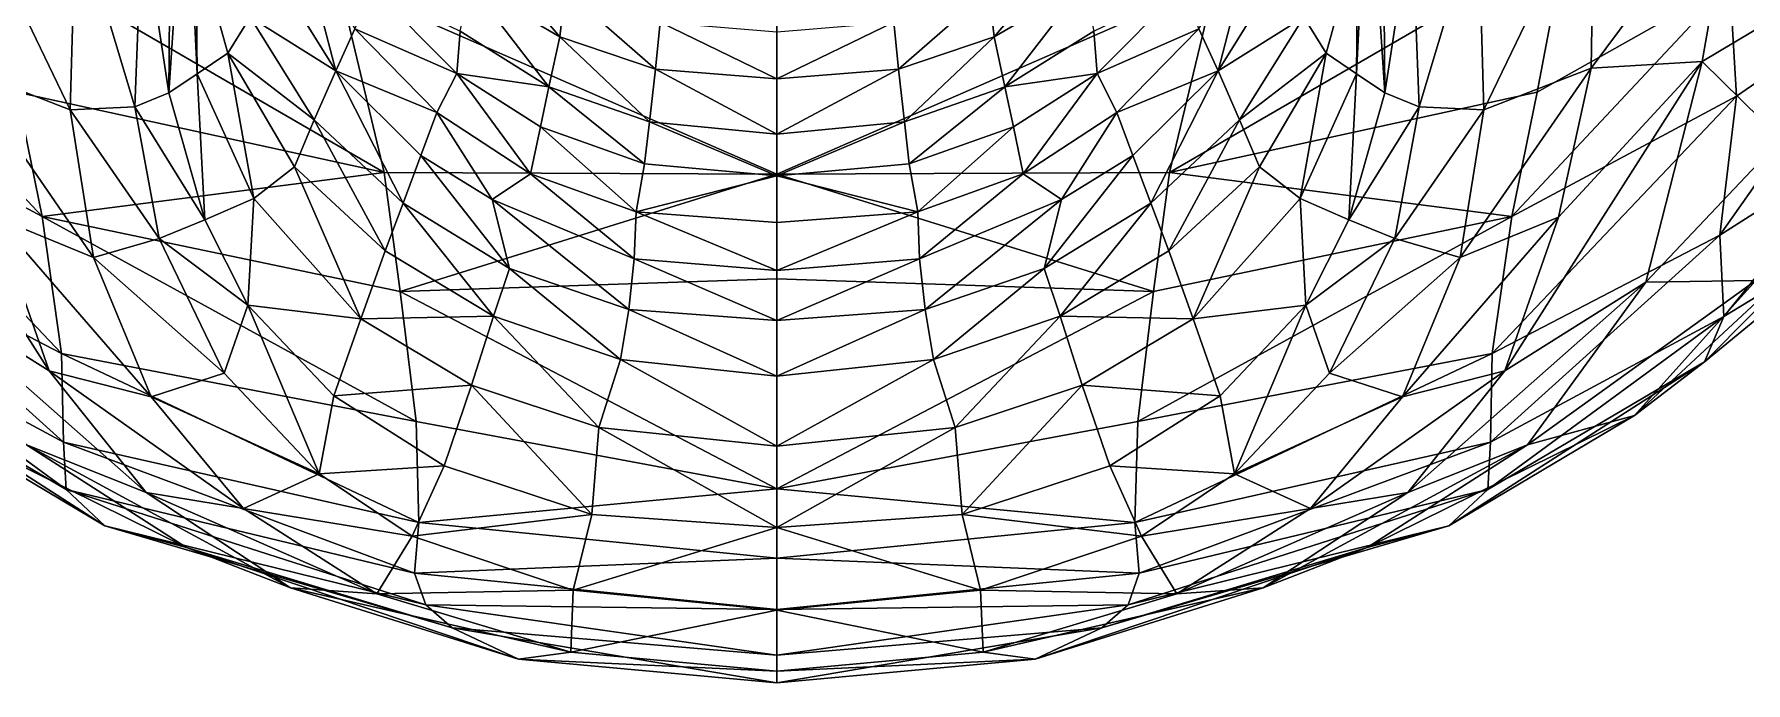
# Model space of a CAD drawing. Extents: x -1.56 to 1.56, y -5.64 to 3.99.
# Drawn here: x -0.321 to 0.419, y -3.572 to -3.292 of the extents above; entities that cross this region are included whole.
import ezdxf

# ---------------------------------------------------------------- set-up
doc = ezdxf.new("R2010")
doc.units = 0
doc.layers.add('MAMMOTH$LWO', color=1, linetype='CONTINUOUS')

msp = doc.modelspace()

# ---------------------------------------------------------------- linework, layer by layer
at = {"layer": 'MAMMOTH$LWO'}
for points in [[(-0.26285, -3.31686, 2.39364), (-0.2556, -3.20651, 2.19972), (-0.25063, -3.30865, 2.19981)], [(-0.26215, -3.22885, 2.39194), (-0.2556, -3.20651, 2.19972), (-0.26285, -3.31686, 2.39364)], [(-0.25063, -3.30865, 2.19981), (-0.2556, -3.20651, 2.19972), (-0.25116, -3.25009, 1.99347)], [(0, -3.21105, 4.62715), (-0.18945, -3.26916, 4.4832), (0, -3.35215, 4.26267)], [(0.18945, -3.26916, 4.4832), (0, -3.21105, 4.62715), (0, -3.35215, 4.26267)], [(0.2556, -3.20651, 2.19972), (0.26285, -3.31686, 2.39364), (0.25063, -3.30865, 2.19981)], [(0.2556, -3.20651, 2.19972), (0.25063, -3.30865, 2.19981), (0.25116, -3.25009, 1.99347)], [(0.2556, -3.20651, 2.19972), (0.26215, -3.22885, 2.39194), (0.26285, -3.31686, 2.39364)], [(-0.30317, -3.23781, 2.7515), (-0.30562, -3.32424, 2.78074), (-0.35327, -3.22525, 2.96774)], [(-0.35327, -3.22525, 2.96774), (-0.30562, -3.32424, 2.78074), (-0.35197, -3.30623, 3.01083)], [(0.30562, -3.32424, 2.78074), (0.30317, -3.23781, 2.7515), (0.35327, -3.22525, 2.96774)], [(0.30562, -3.32424, 2.78074), (0.35327, -3.22525, 2.96774), (0.35197, -3.30623, 3.01083)], [(0.35197, -3.30623, 3.01083), (0.41415, -3.22278, 3.18293), (0.39999, -3.30336, 3.24162)], [(0.35327, -3.22525, 2.96774), (0.41415, -3.22278, 3.18293), (0.35197, -3.30623, 3.01083)], [(0.39999, -3.30336, 3.24162), (0.41415, -3.22278, 3.18293), (0.4503, -3.27325, 3.41261)], [(-0.26215, -3.22885, 2.39194), (-0.26285, -3.31686, 2.39364), (-0.27445, -3.24095, 2.55525)], [(0.26285, -3.31686, 2.39364), (0.26215, -3.22885, 2.39194), (0.27445, -3.24095, 2.55525)], [(-0.30317, -3.23781, 2.7515), (-0.27765, -3.32294, 2.56835), (-0.30562, -3.32424, 2.78074)], [(-0.27445, -3.24095, 2.55525), (-0.27765, -3.32294, 2.56835), (-0.30317, -3.23781, 2.7515)], [(-0.26285, -3.31686, 2.39364), (-0.27765, -3.32294, 2.56835), (-0.27445, -3.24095, 2.55525)], [(0.27765, -3.32294, 2.56835), (0.26285, -3.31686, 2.39364), (0.27445, -3.24095, 2.55525)], [(0.27765, -3.32294, 2.56835), (0.27445, -3.24095, 2.55525), (0.30317, -3.23781, 2.7515)], [(0.27765, -3.32294, 2.56835), (0.30317, -3.23781, 2.7515), (0.30562, -3.32424, 2.78074)], [(-0.16976, -3.35138, 4.28142), (-0.34096, -3.25204, 4.43058), (-0.32866, -3.31658, 4.27854)], [(-0.18945, -3.26916, 4.4832), (-0.34096, -3.25204, 4.43058), (-0.16976, -3.35138, 4.28142)], [(-0.22775, -3.28411, 1.80474), (-0.23743, -3.29979, 1.99104), (-0.25116, -3.25009, 1.99347)], [(-0.23743, -3.29979, 1.99104), (-0.25063, -3.30865, 2.19981), (-0.25116, -3.25009, 1.99347)], [(-0.2165, -3.26588, 1.5882), (-0.20595, -3.24877, 1.385), (-0.19071, -3.30744, 1.58753)], [(-0.19071, -3.30744, 1.58753), (-0.20595, -3.24877, 1.385), (-0.18242, -3.28923, 1.38398)], [(-0.09386, -3.29263, 0.82696), (-0.13267, -3.27006, 0.82753), (-0.12876, -3.25151, 0.69913)], [(-0.09386, -3.29263, 0.82696), (-0.12876, -3.25151, 0.69913), (-0.09162, -3.27247, 0.69791)], [(0.12876, -3.25151, 0.69913), (0.09386, -3.29263, 0.82696), (0.09162, -3.27247, 0.69791)], [(0.13267, -3.27006, 0.82753), (0.09386, -3.29263, 0.82696), (0.12876, -3.25151, 0.69913)], [(0.34096, -3.25204, 4.43058), (0.16976, -3.35138, 4.28142), (0.32866, -3.31658, 4.27854)], [(0.34096, -3.25204, 4.43058), (0.18945, -3.26916, 4.4832), (0.16976, -3.35138, 4.28142)], [(0.20595, -3.24877, 1.385), (0.19071, -3.30744, 1.58753), (0.18242, -3.28923, 1.38398)], [(0.20595, -3.24877, 1.385), (0.2165, -3.26588, 1.5882), (0.19071, -3.30744, 1.58753)], [(0.23743, -3.29979, 1.99104), (0.22775, -3.28411, 1.80474), (0.25116, -3.25009, 1.99347)], [(0.25063, -3.30865, 2.19981), (0.23743, -3.29979, 1.99104), (0.25116, -3.25009, 1.99347)], [(0.34096, -3.25204, 4.43058), (0.32866, -3.31658, 4.27854), (0.41195, -3.26967, 4.28028)], [(-0.41195, -3.26967, 4.28028), (-0.41487, -3.31841, 4.17067), (-0.31773, -3.37045, 4.18434)], [(-0.32866, -3.31658, 4.27854), (-0.41195, -3.26967, 4.28028), (-0.31773, -3.37045, 4.18434)], [(-0.2165, -3.26588, 1.5882), (-0.19071, -3.30744, 1.58753), (-0.22775, -3.28411, 1.80474)], [(-0.16976, -3.35138, 4.28142), (0, -3.35215, 4.26267), (-0.18945, -3.26916, 4.4832)], [(-0.09859, -3.3143, 1.01513), (-0.137, -3.29028, 1.01555), (-0.13267, -3.27006, 0.82753)], [(-0.09386, -3.29263, 0.82696), (-0.09859, -3.3143, 1.01513), (-0.13267, -3.27006, 0.82753)], [(0, -3.35215, 4.26267), (0.16976, -3.35138, 4.28142), (0.18945, -3.26916, 4.4832)], [(0.09859, -3.3143, 1.01513), (0.09386, -3.29263, 0.82696), (0.13267, -3.27006, 0.82753)], [(0.137, -3.29028, 1.01555), (0.09859, -3.3143, 1.01513), (0.13267, -3.27006, 0.82753)], [(0.19071, -3.30744, 1.58753), (0.2165, -3.26588, 1.5882), (0.22775, -3.28411, 1.80474)], [(0.41195, -3.26967, 4.28028), (0.32866, -3.31658, 4.27854), (0.31773, -3.37045, 4.18434)], [(0.41487, -3.31841, 4.17067), (0.41195, -3.26967, 4.28028), (0.31773, -3.37045, 4.18434)], [(0.41195, -3.26967, 4.28028), (0.41487, -3.31841, 4.17067), (0.48309, -3.27113, 4.15104)], [(-0.18242, -3.28923, 1.38398), (-0.17486, -3.2718, 1.18613), (-0.13845, -3.30848, 1.1852)], [(-0.137, -3.29028, 1.01555), (-0.13845, -3.30848, 1.1852), (-0.17486, -3.2718, 1.18613)], [(-0.05254, -3.30671, 0.82661), (-0.09386, -3.29263, 0.82696), (-0.09162, -3.27247, 0.69791)], [(-0.05254, -3.30671, 0.82661), (-0.09162, -3.27247, 0.69791), (-0.05048, -3.28636, 0.6971)], [(0.09162, -3.27247, 0.69791), (0.05254, -3.30671, 0.82661), (0.05048, -3.28636, 0.6971)], [(0.09386, -3.29263, 0.82696), (0.05254, -3.30671, 0.82661), (0.09162, -3.27247, 0.69791)], [(0.13845, -3.30848, 1.1852), (0.137, -3.29028, 1.01555), (0.17486, -3.2718, 1.18613)], [(0.17486, -3.2718, 1.18613), (0.18242, -3.28923, 1.38398), (0.13845, -3.30848, 1.1852)], [(0.39999, -3.30336, 3.24162), (0.4503, -3.27325, 3.41261), (0.43412, -3.33701, 3.46761)], [(0.48309, -3.27113, 4.15104), (0.41487, -3.31841, 4.17067), (0.40771, -3.37851, 4.05409)], [(0.47034, -3.33859, 4.02555), (0.48309, -3.27113, 4.15104), (0.40771, -3.37851, 4.05409)], [(-0.22775, -3.28411, 1.80474), (-0.20001, -3.32855, 1.80544), (-0.23743, -3.29979, 1.99104)], [(-0.20001, -3.32855, 1.80544), (-0.22775, -3.28411, 1.80474), (-0.19071, -3.30744, 1.58753)], [(0.22775, -3.28411, 1.80474), (0.20001, -3.32855, 1.80544), (0.19071, -3.30744, 1.58753)], [(0.20001, -3.32855, 1.80544), (0.22775, -3.28411, 1.80474), (0.23743, -3.29979, 1.99104)], [(-0.19071, -3.30744, 1.58753), (-0.18242, -3.28923, 1.38398), (-0.14702, -3.32541, 1.38308)], [(-0.14702, -3.32541, 1.38308), (-0.18242, -3.28923, 1.38398), (-0.13845, -3.30848, 1.1852)], [(-0.09859, -3.3143, 1.01513), (-0.13845, -3.30848, 1.1852), (-0.137, -3.29028, 1.01555)], [(-0.09859, -3.3143, 1.01513), (-0.09386, -3.29263, 0.82696), (-0.05511, -3.32951, 1.01487)], [(-0.05254, -3.30671, 0.82661), (-0.05511, -3.32951, 1.01487), (-0.09386, -3.29263, 0.82696)], [(0, -3.31081, 0.82651), (-0.05254, -3.30671, 0.82661), (-0.05048, -3.28636, 0.6971)], [(0, -3.31081, 0.82651), (-0.05048, -3.28636, 0.6971), (0, -3.29046, 0.69686)], [(0.05048, -3.28636, 0.6971), (0, -3.31081, 0.82651), (0, -3.29046, 0.69686)], [(0.05254, -3.30671, 0.82661), (0, -3.31081, 0.82651), (0.05048, -3.28636, 0.6971)], [(0.05511, -3.32951, 1.01487), (0.05254, -3.30671, 0.82661), (0.09386, -3.29263, 0.82696)], [(0.09386, -3.29263, 0.82696), (0.09859, -3.3143, 1.01513), (0.05511, -3.32951, 1.01487)], [(0.13845, -3.30848, 1.1852), (0.09859, -3.3143, 1.01513), (0.137, -3.29028, 1.01555)], [(0.18242, -3.28923, 1.38398), (0.14702, -3.32541, 1.38308), (0.13845, -3.30848, 1.1852)], [(0.18242, -3.28923, 1.38398), (0.19071, -3.30744, 1.58753), (0.14702, -3.32541, 1.38308)], [(-0.23743, -3.29979, 1.99104), (-0.22616, -3.36257, 2.19768), (-0.25063, -3.30865, 2.19981)], [(-0.23743, -3.29979, 1.99104), (-0.20001, -3.32855, 1.80544), (-0.20862, -3.34888, 1.9948)], [(-0.22616, -3.36257, 2.19768), (-0.23743, -3.29979, 1.99104), (-0.20862, -3.34888, 1.9948)], [(0.20001, -3.32855, 1.80544), (0.23743, -3.29979, 1.99104), (0.20862, -3.34888, 1.9948)], [(0.23743, -3.29979, 1.99104), (0.22616, -3.36257, 2.19768), (0.20862, -3.34888, 1.9948)], [(0.22616, -3.36257, 2.19768), (0.23743, -3.29979, 1.99104), (0.25063, -3.30865, 2.19981)], [(-0.37571, -3.39888, 3.30197), (-0.39999, -3.30336, 3.24162), (-0.3147, -3.43712, 3.07006)], [(-0.39999, -3.30336, 3.24162), (-0.33797, -3.37071, 3.04147), (-0.3147, -3.43712, 3.07006)], [(-0.30562, -3.32424, 2.78074), (-0.29545, -3.38822, 2.8023), (-0.35197, -3.30623, 3.01083)], [(-0.29545, -3.38822, 2.8023), (-0.33797, -3.37071, 3.04147), (-0.35197, -3.30623, 3.01083)], [(-0.20001, -3.32855, 1.80544), (-0.19071, -3.30744, 1.58753), (-0.16165, -3.36471, 1.80601)], [(-0.19071, -3.30744, 1.58753), (-0.14702, -3.32541, 1.38308), (-0.15393, -3.34402, 1.58694)], [(-0.19071, -3.30744, 1.58753), (-0.15393, -3.34402, 1.58694), (-0.16165, -3.36471, 1.80601)], [(0, -3.33477, 1.01478), (-0.05511, -3.32951, 1.01487), (-0.05254, -3.30671, 0.82661)], [(0, -3.31081, 0.82651), (0, -3.33477, 1.01478), (-0.05254, -3.30671, 0.82661)], [(0, -3.33477, 1.01478), (0, -3.31081, 0.82651), (0.05254, -3.30671, 0.82661)], [(0.05511, -3.32951, 1.01487), (0, -3.33477, 1.01478), (0.05254, -3.30671, 0.82661)], [(0.14702, -3.32541, 1.38308), (0.19071, -3.30744, 1.58753), (0.15393, -3.34402, 1.58694)], [(0.15393, -3.34402, 1.58694), (0.19071, -3.30744, 1.58753), (0.16165, -3.36471, 1.80601)], [(0.19071, -3.30744, 1.58753), (0.20001, -3.32855, 1.80544), (0.16165, -3.36471, 1.80601)], [(0.29545, -3.38822, 2.8023), (0.30562, -3.32424, 2.78074), (0.35197, -3.30623, 3.01083)], [(0.33797, -3.37071, 3.04147), (0.29545, -3.38822, 2.8023), (0.35197, -3.30623, 3.01083)], [(0.39999, -3.30336, 3.24162), (0.37571, -3.39888, 3.30197), (0.3147, -3.43712, 3.07006)], [(0.33797, -3.37071, 3.04147), (0.39999, -3.30336, 3.24162), (0.3147, -3.43712, 3.07006)], [(0.35197, -3.30623, 3.01083), (0.39999, -3.30336, 3.24162), (0.33797, -3.37071, 3.04147)], [(0.37571, -3.39888, 3.30197), (0.39999, -3.30336, 3.24162), (0.43412, -3.33701, 3.46761)], [(-0.26285, -3.31686, 2.39364), (-0.25063, -3.30865, 2.19981), (-0.24729, -3.37187, 2.3948)], [(-0.25063, -3.30865, 2.19981), (-0.22616, -3.36257, 2.19768), (-0.24729, -3.37187, 2.3948)], [(-0.10653, -3.35198, 1.38241), (-0.14702, -3.32541, 1.38308), (-0.13845, -3.30848, 1.1852)], [(-0.09859, -3.3143, 1.01513), (-0.10226, -3.33168, 1.18461), (-0.13845, -3.30848, 1.1852)], [(-0.10653, -3.35198, 1.38241), (-0.13845, -3.30848, 1.1852), (-0.10226, -3.33168, 1.18461)], [(-0.09859, -3.3143, 1.01513), (-0.05721, -3.34766, 1.1842), (-0.10226, -3.33168, 1.18461)], [(-0.05511, -3.32951, 1.01487), (-0.05721, -3.34766, 1.1842), (-0.09859, -3.3143, 1.01513)], [(0.05721, -3.34766, 1.1842), (0.05511, -3.32951, 1.01487), (0.09859, -3.3143, 1.01513)], [(0.05721, -3.34766, 1.1842), (0.09859, -3.3143, 1.01513), (0.10226, -3.33168, 1.18461)], [(0.10226, -3.33168, 1.18461), (0.09859, -3.3143, 1.01513), (0.13845, -3.30848, 1.1852)], [(0.13845, -3.30848, 1.1852), (0.10653, -3.35198, 1.38241), (0.10226, -3.33168, 1.18461)], [(0.14702, -3.32541, 1.38308), (0.10653, -3.35198, 1.38241), (0.13845, -3.30848, 1.1852)], [(0.22616, -3.36257, 2.19768), (0.25063, -3.30865, 2.19981), (0.24729, -3.37187, 2.3948)], [(0.25063, -3.30865, 2.19981), (0.26285, -3.31686, 2.39364), (0.24729, -3.37187, 2.3948)], [(-0.31773, -3.37045, 4.18434), (-0.41487, -3.31841, 4.17067), (-0.30924, -3.42967, 4.07687)], [(-0.41487, -3.31841, 4.17067), (-0.40771, -3.37851, 4.05409), (-0.30924, -3.42967, 4.07687)], [(-0.32866, -3.31658, 4.27854), (-0.31773, -3.37045, 4.18434), (-0.16976, -3.35138, 4.28142)], [(-0.26285, -3.31686, 2.39364), (-0.24729, -3.37187, 2.3948), (-0.27765, -3.32294, 2.56835)], [(0.31773, -3.37045, 4.18434), (0.32866, -3.31658, 4.27854), (0.16976, -3.35138, 4.28142)], [(0.24729, -3.37187, 2.3948), (0.26285, -3.31686, 2.39364), (0.27765, -3.32294, 2.56835)], [(0.41487, -3.31841, 4.17067), (0.31773, -3.37045, 4.18434), (0.30924, -3.42967, 4.07687)], [(0.40771, -3.37851, 4.05409), (0.41487, -3.31841, 4.17067), (0.30924, -3.42967, 4.07687)], [(-0.27765, -3.32294, 2.56835), (-0.26714, -3.37995, 2.57748), (-0.30562, -3.32424, 2.78074)], [(-0.30562, -3.32424, 2.78074), (-0.26714, -3.37995, 2.57748), (-0.29545, -3.38822, 2.8023)], [(-0.24729, -3.37187, 2.3948), (-0.26714, -3.37995, 2.57748), (-0.27765, -3.32294, 2.56835)], [(-0.20001, -3.32855, 1.80544), (-0.1694, -3.38522, 1.99694), (-0.20862, -3.34888, 1.9948)], [(-0.16165, -3.36471, 1.80601), (-0.1694, -3.38522, 1.99694), (-0.20001, -3.32855, 1.80544)], [(-0.15393, -3.34402, 1.58694), (-0.14702, -3.32541, 1.38308), (-0.12308, -3.36304, 1.58663)], [(-0.14702, -3.32541, 1.38308), (-0.10653, -3.35198, 1.38241), (-0.12308, -3.36304, 1.58663)], [(-0.05721, -3.34766, 1.1842), (-0.05511, -3.32951, 1.01487), (0, -3.35275, 1.18407)], [(0, -3.33477, 1.01478), (0, -3.35275, 1.18407), (-0.05511, -3.32951, 1.01487)], [(0.05511, -3.32951, 1.01487), (0.05721, -3.34766, 1.1842), (0, -3.35275, 1.18407)], [(0, -3.35275, 1.18407), (0, -3.33477, 1.01478), (0.05511, -3.32951, 1.01487)], [(0.10653, -3.35198, 1.38241), (0.14702, -3.32541, 1.38308), (0.12308, -3.36304, 1.58663)], [(0.14702, -3.32541, 1.38308), (0.15393, -3.34402, 1.58694), (0.12308, -3.36304, 1.58663)], [(0.1694, -3.38522, 1.99694), (0.16165, -3.36471, 1.80601), (0.20001, -3.32855, 1.80544)], [(0.1694, -3.38522, 1.99694), (0.20001, -3.32855, 1.80544), (0.20862, -3.34888, 1.9948)], [(0.26714, -3.37995, 2.57748), (0.24729, -3.37187, 2.3948), (0.27765, -3.32294, 2.56835)], [(0.26714, -3.37995, 2.57748), (0.27765, -3.32294, 2.56835), (0.30562, -3.32424, 2.78074)], [(0.26714, -3.37995, 2.57748), (0.30562, -3.32424, 2.78074), (0.29545, -3.38822, 2.8023)], [(-0.10653, -3.35198, 1.38241), (-0.10226, -3.33168, 1.18461), (-0.06092, -3.36842, 1.382)], [(-0.10226, -3.33168, 1.18461), (-0.05721, -3.34766, 1.1842), (-0.06092, -3.36842, 1.382)], [(0.05721, -3.34766, 1.1842), (0.10226, -3.33168, 1.18461), (0.06092, -3.36842, 1.382)], [(0.10226, -3.33168, 1.18461), (0.10653, -3.35198, 1.38241), (0.06092, -3.36842, 1.382)], [(0.37571, -3.39888, 3.30197), (0.43412, -3.33701, 3.46761), (0.4232, -3.39806, 3.52511)], [(-0.16165, -3.36471, 1.80601), (-0.15393, -3.34402, 1.58694), (-0.11557, -3.39297, 1.80645)], [(-0.15393, -3.34402, 1.58694), (-0.12308, -3.36304, 1.58663), (-0.11557, -3.39297, 1.80645)], [(0.15393, -3.34402, 1.58694), (0.16165, -3.36471, 1.80601), (0.11557, -3.39297, 1.80645)], [(0.12308, -3.36304, 1.58663), (0.15393, -3.34402, 1.58694), (0.11557, -3.39297, 1.80645)], [(0.47034, -3.33859, 4.02555), (0.40771, -3.37851, 4.05409), (0.40942, -3.41363, 3.93013)], [(0.46886, -3.37754, 3.86441), (0.47034, -3.33859, 4.02555), (0.40942, -3.41363, 3.93013)], [(-0.16286, -3.40293, 4.18565), (-0.16976, -3.35138, 4.28142), (-0.31773, -3.37045, 4.18434)], [(-0.17995, -3.41472, 2.2003), (-0.22616, -3.36257, 2.19768), (-0.20862, -3.34888, 1.9948)], [(-0.17995, -3.41472, 2.2003), (-0.20862, -3.34888, 1.9948), (-0.1694, -3.38522, 1.99694)], [(-0.16976, -3.35138, 4.28142), (-0.16286, -3.40293, 4.18565), (0, -3.35215, 4.26267)], [(-0.12308, -3.36304, 1.58663), (-0.10653, -3.35198, 1.38241), (-0.06168, -3.38877, 1.58622)], [(-0.06092, -3.36842, 1.382), (-0.06168, -3.38877, 1.58622), (-0.10653, -3.35198, 1.38241)], [(-0.06092, -3.36842, 1.382), (-0.05721, -3.34766, 1.1842), (0, -3.35275, 1.18407)], [(0.05721, -3.34766, 1.1842), (0.06092, -3.36842, 1.382), (0, -3.35275, 1.18407)], [(0.16286, -3.40293, 4.18565), (0.16976, -3.35138, 4.28142), (0, -3.35215, 4.26267)], [(0.06168, -3.38877, 1.58622), (0.06092, -3.36842, 1.382), (0.10653, -3.35198, 1.38241)], [(0.10653, -3.35198, 1.38241), (0.12308, -3.36304, 1.58663), (0.06168, -3.38877, 1.58622)], [(0.16976, -3.35138, 4.28142), (0.16286, -3.40293, 4.18565), (0.31773, -3.37045, 4.18434)], [(0.20862, -3.34888, 1.9948), (0.17995, -3.41472, 2.2003), (0.1694, -3.38522, 1.99694)], [(0.22616, -3.36257, 2.19768), (0.17995, -3.41472, 2.2003), (0.20862, -3.34888, 1.9948)], [(0, -3.39739, 4.17916), (0, -3.35215, 4.26267), (-0.16286, -3.40293, 4.18565)], [(-0.06092, -3.36842, 1.382), (0, -3.35275, 1.18407), (0, -3.37295, 1.38189)], [(0, -3.35215, 4.26267), (0, -3.39739, 4.17916), (0.16286, -3.40293, 4.18565)], [(0, -3.35275, 1.18407), (0.06092, -3.36842, 1.382), (0, -3.37295, 1.38189)], [(-0.24729, -3.37187, 2.3948), (-0.22616, -3.36257, 2.19768), (-0.22868, -3.40871, 2.39498)], [(-0.17995, -3.41472, 2.2003), (-0.22868, -3.40871, 2.39498), (-0.22616, -3.36257, 2.19768)], [(-0.16165, -3.36471, 1.80601), (-0.12251, -3.41351, 1.99566), (-0.1694, -3.38522, 1.99694)], [(-0.11557, -3.39297, 1.80645), (-0.12251, -3.41351, 1.99566), (-0.16165, -3.36471, 1.80601)], [(-0.12308, -3.36304, 1.58663), (-0.06168, -3.38877, 1.58622), (-0.06409, -3.41065, 1.80673)], [(-0.11557, -3.39297, 1.80645), (-0.12308, -3.36304, 1.58663), (-0.06409, -3.41065, 1.80673)], [(0.06168, -3.38877, 1.58622), (0.12308, -3.36304, 1.58663), (0.06409, -3.41065, 1.80673)], [(0.12308, -3.36304, 1.58663), (0.11557, -3.39297, 1.80645), (0.06409, -3.41065, 1.80673)], [(0.12251, -3.41351, 1.99566), (0.11557, -3.39297, 1.80645), (0.16165, -3.36471, 1.80601)], [(0.12251, -3.41351, 1.99566), (0.16165, -3.36471, 1.80601), (0.1694, -3.38522, 1.99694)], [(0.22868, -3.40871, 2.39498), (0.17995, -3.41472, 2.2003), (0.22616, -3.36257, 2.19768)], [(0.22616, -3.36257, 2.19768), (0.24729, -3.37187, 2.3948), (0.22868, -3.40871, 2.39498)], [(-0.33797, -3.37071, 3.04147), (-0.27049, -3.44844, 2.81954), (-0.3147, -3.43712, 3.07006)], [(-0.29545, -3.38822, 2.8023), (-0.27049, -3.44844, 2.81954), (-0.33797, -3.37071, 3.04147)], [(-0.16286, -3.40293, 4.18565), (-0.31773, -3.37045, 4.18434), (-0.15597, -3.45909, 4.08848)], [(-0.31773, -3.37045, 4.18434), (-0.30924, -3.42967, 4.07687), (-0.15597, -3.45909, 4.08848)], [(-0.24729, -3.37187, 2.3948), (-0.22868, -3.40871, 2.39498), (-0.26714, -3.37995, 2.57748)], [(-0.06168, -3.38877, 1.58622), (-0.06092, -3.36842, 1.382), (0, -3.39381, 1.58614)], [(0, -3.37295, 1.38189), (0, -3.39381, 1.58614), (-0.06092, -3.36842, 1.382)], [(0, -3.39381, 1.58614), (0, -3.37295, 1.38189), (0.06092, -3.36842, 1.382)], [(0.06092, -3.36842, 1.382), (0.06168, -3.38877, 1.58622), (0, -3.39381, 1.58614)], [(0.31773, -3.37045, 4.18434), (0.16286, -3.40293, 4.18565), (0.15597, -3.45909, 4.08848)], [(0.30924, -3.42967, 4.07687), (0.31773, -3.37045, 4.18434), (0.15597, -3.45909, 4.08848)], [(0.22868, -3.40871, 2.39498), (0.24729, -3.37187, 2.3948), (0.26714, -3.37995, 2.57748)], [(0.27049, -3.44844, 2.81954), (0.33797, -3.37071, 3.04147), (0.3147, -3.43712, 3.07006)], [(0.27049, -3.44844, 2.81954), (0.29545, -3.38822, 2.8023), (0.33797, -3.37071, 3.04147)], [(0.37077, -3.45646, 3.58096), (0.4232, -3.39806, 3.52511), (0.46385, -3.36995, 3.72173)], [(0.46385, -3.36995, 3.72173), (0.40098, -3.43333, 3.7879), (0.37077, -3.45646, 3.58096)], [(0.46385, -3.36995, 3.72173), (0.46886, -3.37754, 3.86441), (0.40098, -3.43333, 3.7879)], [(-0.40771, -3.37851, 4.05409), (-0.40942, -3.41363, 3.93013), (-0.30849, -3.46811, 3.96109)], [(-0.30924, -3.42967, 4.07687), (-0.40771, -3.37851, 4.05409), (-0.30849, -3.46811, 3.96109)], [(-0.23896, -3.43821, 2.58687), (-0.29545, -3.38822, 2.8023), (-0.26714, -3.37995, 2.57748)], [(-0.22868, -3.40871, 2.39498), (-0.23896, -3.43821, 2.58687), (-0.26714, -3.37995, 2.57748)], [(0.23896, -3.43821, 2.58687), (0.22868, -3.40871, 2.39498), (0.26714, -3.37995, 2.57748)], [(0.29545, -3.38822, 2.8023), (0.23896, -3.43821, 2.58687), (0.26714, -3.37995, 2.57748)], [(0.40771, -3.37851, 4.05409), (0.30924, -3.42967, 4.07687), (0.30849, -3.46811, 3.96109)], [(0.40942, -3.41363, 3.93013), (0.40771, -3.37851, 4.05409), (0.30849, -3.46811, 3.96109)], [(0.46886, -3.37754, 3.86441), (0.40942, -3.41363, 3.93013), (0.40098, -3.43333, 3.7879)], [(-0.27049, -3.44844, 2.81954), (-0.29545, -3.38822, 2.8023), (-0.23896, -3.43821, 2.58687)], [(-0.12251, -3.41351, 1.99566), (-0.17995, -3.41472, 2.2003), (-0.1694, -3.38522, 1.99694)], [(-0.06409, -3.41065, 1.80673), (-0.06168, -3.38877, 1.58622), (0, -3.41547, 1.80681)], [(0, -3.41547, 1.80681), (-0.06168, -3.38877, 1.58622), (0, -3.39381, 1.58614)], [(0.06168, -3.38877, 1.58622), (0, -3.41547, 1.80681), (0, -3.39381, 1.58614)], [(0.06168, -3.38877, 1.58622), (0.06409, -3.41065, 1.80673), (0, -3.41547, 1.80681)], [(0.17995, -3.41472, 2.2003), (0.12251, -3.41351, 1.99566), (0.1694, -3.38522, 1.99694)], [(0.29545, -3.38822, 2.8023), (0.27049, -3.44844, 2.81954), (0.23896, -3.43821, 2.58687)], [(-0.11557, -3.39297, 1.80645), (-0.06768, -3.43234, 1.99631), (-0.12251, -3.41351, 1.99566)], [(-0.06409, -3.41065, 1.80673), (-0.06768, -3.43234, 1.99631), (-0.11557, -3.39297, 1.80645)], [(0.06768, -3.43234, 1.99631), (0.06409, -3.41065, 1.80673), (0.11557, -3.39297, 1.80645)], [(0.06768, -3.43234, 1.99631), (0.11557, -3.39297, 1.80645), (0.12251, -3.41351, 1.99566)], [(-0.37571, -3.39888, 3.30197), (-0.3147, -3.43712, 3.07006), (-0.27275, -3.48977, 3.09765)], [(-0.32445, -3.4692, 3.35143), (-0.37571, -3.39888, 3.30197), (-0.27275, -3.48977, 3.09765)], [(0, -3.39739, 4.17916), (-0.16286, -3.40293, 4.18565), (0, -3.48824, 3.99966)], [(-0.16286, -3.40293, 4.18565), (-0.15597, -3.45909, 4.08848), (0, -3.48824, 3.99966)], [(0.16286, -3.40293, 4.18565), (0, -3.39739, 4.17916), (0, -3.48824, 3.99966)], [(0.15597, -3.45909, 4.08848), (0.16286, -3.40293, 4.18565), (0, -3.48824, 3.99966)], [(0.3147, -3.43712, 3.07006), (0.37571, -3.39888, 3.30197), (0.27275, -3.48977, 3.09765)], [(0.37571, -3.39888, 3.30197), (0.32445, -3.4692, 3.35143), (0.27275, -3.48977, 3.09765)], [(0.32445, -3.4692, 3.35143), (0.37571, -3.39888, 3.30197), (0.4232, -3.39806, 3.52511)], [(0.4232, -3.39806, 3.52511), (0.37077, -3.45646, 3.58096), (0.32445, -3.4692, 3.35143)], [(-0.23896, -3.43821, 2.58687), (-0.22868, -3.40871, 2.39498), (-0.19784, -3.48177, 2.59394)], [(-0.22868, -3.40871, 2.39498), (-0.19159, -3.44804, 2.39664), (-0.19784, -3.48177, 2.59394)], [(-0.19159, -3.44804, 2.39664), (-0.22868, -3.40871, 2.39498), (-0.17995, -3.41472, 2.2003)], [(-0.06768, -3.43234, 1.99631), (-0.06409, -3.41065, 1.80673), (0, -3.43956, 1.99601)], [(-0.06409, -3.41065, 1.80673), (0, -3.41547, 1.80681), (0, -3.43956, 1.99601)], [(0.06409, -3.41065, 1.80673), (0.06768, -3.43234, 1.99631), (0, -3.43956, 1.99601)], [(0, -3.41547, 1.80681), (0.06409, -3.41065, 1.80673), (0, -3.43956, 1.99601)], [(0.22868, -3.40871, 2.39498), (0.19159, -3.44804, 2.39664), (0.17995, -3.41472, 2.2003)], [(0.19159, -3.44804, 2.39664), (0.22868, -3.40871, 2.39498), (0.19784, -3.48177, 2.59394)], [(0.22868, -3.40871, 2.39498), (0.23896, -3.43821, 2.58687), (0.19784, -3.48177, 2.59394)], [(-0.30849, -3.46811, 3.96109), (-0.40942, -3.41363, 3.93013), (-0.30733, -3.48853, 3.82737)], [(-0.40942, -3.41363, 3.93013), (-0.40098, -3.43333, 3.7879), (-0.30733, -3.48853, 3.82737)], [(-0.13198, -3.44332, 2.1945), (-0.19159, -3.44804, 2.39664), (-0.17995, -3.41472, 2.2003)], [(-0.13198, -3.44332, 2.1945), (-0.17995, -3.41472, 2.2003), (-0.12251, -3.41351, 1.99566)], [(-0.07704, -3.46172, 2.19377), (-0.13198, -3.44332, 2.1945), (-0.12251, -3.41351, 1.99566)], [(-0.07704, -3.46172, 2.19377), (-0.12251, -3.41351, 1.99566), (-0.06768, -3.43234, 1.99631)], [(0.12251, -3.41351, 1.99566), (0.07704, -3.46172, 2.19377), (0.06768, -3.43234, 1.99631)], [(0.13198, -3.44332, 2.1945), (0.07704, -3.46172, 2.19377), (0.12251, -3.41351, 1.99566)], [(0.17995, -3.41472, 2.2003), (0.13198, -3.44332, 2.1945), (0.12251, -3.41351, 1.99566)], [(0.19159, -3.44804, 2.39664), (0.13198, -3.44332, 2.1945), (0.17995, -3.41472, 2.2003)], [(0.40942, -3.41363, 3.93013), (0.30849, -3.46811, 3.96109), (0.30733, -3.48853, 3.82737)], [(0.40098, -3.43333, 3.7879), (0.40942, -3.41363, 3.93013), (0.30733, -3.48853, 3.82737)], [(-0.37077, -3.45646, 3.58096), (-0.29055, -3.50427, 3.62385), (-0.40098, -3.43333, 3.7879)], [(-0.30733, -3.48853, 3.82737), (-0.40098, -3.43333, 3.7879), (-0.29055, -3.50427, 3.62385)], [(-0.15597, -3.45909, 4.08848), (-0.30924, -3.42967, 4.07687), (-0.15479, -3.5028, 3.9773)], [(-0.30924, -3.42967, 4.07687), (-0.30849, -3.46811, 3.96109), (-0.15479, -3.5028, 3.9773)], [(0, -3.46971, 2.19346), (-0.07704, -3.46172, 2.19377), (-0.06768, -3.43234, 1.99631)], [(0, -3.46971, 2.19346), (-0.06768, -3.43234, 1.99631), (0, -3.43956, 1.99601)], [(0.06768, -3.43234, 1.99631), (0, -3.46971, 2.19346), (0, -3.43956, 1.99601)], [(0.07704, -3.46172, 2.19377), (0, -3.46971, 2.19346), (0.06768, -3.43234, 1.99631)], [(0.30924, -3.42967, 4.07687), (0.15597, -3.45909, 4.08848), (0.15479, -3.5028, 3.9773)], [(0.30849, -3.46811, 3.96109), (0.30924, -3.42967, 4.07687), (0.15479, -3.5028, 3.9773)], [(0.29055, -3.50427, 3.62385), (0.37077, -3.45646, 3.58096), (0.40098, -3.43333, 3.7879)], [(0.40098, -3.43333, 3.7879), (0.30733, -3.48853, 3.82737), (0.29055, -3.50427, 3.62385)], [(-0.27049, -3.44844, 2.81954), (-0.23062, -3.4968, 2.83875), (-0.3147, -3.43712, 3.07006)], [(-0.27275, -3.48977, 3.09765), (-0.3147, -3.43712, 3.07006), (-0.23062, -3.4968, 2.83875)], [(-0.23896, -3.43821, 2.58687), (-0.19784, -3.48177, 2.59394), (-0.27049, -3.44844, 2.81954)], [(0.19784, -3.48177, 2.59394), (0.23896, -3.43821, 2.58687), (0.27049, -3.44844, 2.81954)], [(0.23062, -3.4968, 2.83875), (0.27049, -3.44844, 2.81954), (0.3147, -3.43712, 3.07006)], [(0.3147, -3.43712, 3.07006), (0.27275, -3.48977, 3.09765), (0.23062, -3.4968, 2.83875)], [(-0.19159, -3.44804, 2.39664), (-0.14388, -3.47826, 2.39744), (-0.19784, -3.48177, 2.59394)], [(-0.14388, -3.47826, 2.39744), (-0.19159, -3.44804, 2.39664), (-0.13198, -3.44332, 2.1945)], [(-0.08005, -3.49941, 2.39799), (-0.14388, -3.47826, 2.39744), (-0.13198, -3.44332, 2.1945)], [(-0.07704, -3.46172, 2.19377), (-0.08005, -3.49941, 2.39799), (-0.13198, -3.44332, 2.1945)], [(0.08005, -3.49941, 2.39799), (0.07704, -3.46172, 2.19377), (0.13198, -3.44332, 2.1945)], [(0.14388, -3.47826, 2.39744), (0.08005, -3.49941, 2.39799), (0.13198, -3.44332, 2.1945)], [(0.19159, -3.44804, 2.39664), (0.14388, -3.47826, 2.39744), (0.13198, -3.44332, 2.1945)], [(0.14388, -3.47826, 2.39744), (0.19159, -3.44804, 2.39664), (0.19784, -3.48177, 2.59394)], [(-0.23062, -3.4968, 2.83875), (-0.27049, -3.44844, 2.81954), (-0.19784, -3.48177, 2.59394)], [(0.27049, -3.44844, 2.81954), (0.23062, -3.4968, 2.83875), (0.19784, -3.48177, 2.59394)], [(-0.32445, -3.4692, 3.35143), (-0.25522, -3.51363, 3.38085), (-0.37077, -3.45646, 3.58096)], [(-0.29055, -3.50427, 3.62385), (-0.37077, -3.45646, 3.58096), (-0.25522, -3.51363, 3.38085)], [(-0.15597, -3.45909, 4.08848), (-0.15479, -3.5028, 3.9773), (0, -3.48824, 3.99966)], [(0, -3.50497, 2.39814), (-0.08005, -3.49941, 2.39799), (-0.07704, -3.46172, 2.19377)], [(0, -3.46971, 2.19346), (0, -3.50497, 2.39814), (-0.07704, -3.46172, 2.19377)], [(0.15479, -3.5028, 3.9773), (0.15597, -3.45909, 4.08848), (0, -3.48824, 3.99966)], [(0, -3.50497, 2.39814), (0, -3.46971, 2.19346), (0.07704, -3.46172, 2.19377)], [(0.08005, -3.49941, 2.39799), (0, -3.50497, 2.39814), (0.07704, -3.46172, 2.19377)], [(0.25522, -3.51363, 3.38085), (0.32445, -3.4692, 3.35143), (0.37077, -3.45646, 3.58096)], [(0.37077, -3.45646, 3.58096), (0.29055, -3.50427, 3.62385), (0.25522, -3.51363, 3.38085)], [(-0.21026, -3.53108, 3.11682), (-0.32445, -3.4692, 3.35143), (-0.27275, -3.48977, 3.09765)], [(-0.25522, -3.51363, 3.38085), (-0.32445, -3.4692, 3.35143), (-0.21026, -3.53108, 3.11682)], [(-0.15479, -3.5028, 3.9773), (-0.30849, -3.46811, 3.96109), (-0.15666, -3.52466, 3.85443)], [(-0.30849, -3.46811, 3.96109), (-0.30733, -3.48853, 3.82737), (-0.15666, -3.52466, 3.85443)], [(0.30849, -3.46811, 3.96109), (0.15479, -3.5028, 3.9773), (0.15666, -3.52466, 3.85443)], [(0.30733, -3.48853, 3.82737), (0.30849, -3.46811, 3.96109), (0.15666, -3.52466, 3.85443)], [(0.32445, -3.4692, 3.35143), (0.21026, -3.53108, 3.11682), (0.27275, -3.48977, 3.09765)], [(0.32445, -3.4692, 3.35143), (0.25522, -3.51363, 3.38085), (0.21026, -3.53108, 3.11682)], [(-0.15764, -3.50868, 2.59835), (-0.23062, -3.4968, 2.83875), (-0.19784, -3.48177, 2.59394)], [(-0.15764, -3.50868, 2.59835), (-0.19784, -3.48177, 2.59394), (-0.14388, -3.47826, 2.39744)], [(-0.14388, -3.47826, 2.39744), (-0.08005, -3.49941, 2.39799), (-0.15764, -3.50868, 2.59835)], [(0.08005, -3.49941, 2.39799), (0.14388, -3.47826, 2.39744), (0.15764, -3.50868, 2.59835)], [(0.19784, -3.48177, 2.59394), (0.15764, -3.50868, 2.59835), (0.14388, -3.47826, 2.39744)], [(0.23062, -3.4968, 2.83875), (0.15764, -3.50868, 2.59835), (0.19784, -3.48177, 2.59394)], [(-0.15666, -3.52466, 3.85443), (-0.30733, -3.48853, 3.82737), (-0.15182, -3.53838, 3.65432)], [(-0.30733, -3.48853, 3.82737), (-0.29055, -3.50427, 3.62385), (-0.15182, -3.53838, 3.65432)], [(-0.17295, -3.5336, 2.85099), (-0.27275, -3.48977, 3.09765), (-0.23062, -3.4968, 2.83875)], [(-0.21026, -3.53108, 3.11682), (-0.27275, -3.48977, 3.09765), (-0.17295, -3.5336, 2.85099)], [(0, -3.48824, 3.99966), (-0.15479, -3.5028, 3.9773), (0, -3.51826, 3.86435)], [(0.15479, -3.5028, 3.9773), (0, -3.48824, 3.99966), (0, -3.51826, 3.86435)], [(0.30733, -3.48853, 3.82737), (0.15666, -3.52466, 3.85443), (0.15182, -3.53838, 3.65432)], [(0.29055, -3.50427, 3.62385), (0.30733, -3.48853, 3.82737), (0.15182, -3.53838, 3.65432)], [(0.27275, -3.48977, 3.09765), (0.17295, -3.5336, 2.85099), (0.23062, -3.4968, 2.83875)], [(0.27275, -3.48977, 3.09765), (0.21026, -3.53108, 3.11682), (0.17295, -3.5336, 2.85099)], [(-0.17295, -3.5336, 2.85099), (-0.23062, -3.4968, 2.83875), (-0.15764, -3.50868, 2.59835)], [(-0.15764, -3.50868, 2.59835), (-0.08005, -3.49941, 2.39799), (-0.08805, -3.53203, 2.6022)], [(-0.08005, -3.49941, 2.39799), (0, -3.50497, 2.39814), (-0.08805, -3.53203, 2.6022)], [(0, -3.50497, 2.39814), (0.08005, -3.49941, 2.39799), (0.08805, -3.53203, 2.6022)], [(0.08005, -3.49941, 2.39799), (0.15764, -3.50868, 2.59835), (0.08805, -3.53203, 2.6022)], [(0.23062, -3.4968, 2.83875), (0.17295, -3.5336, 2.85099), (0.15764, -3.50868, 2.59835)], [(-0.15182, -3.53838, 3.65432), (-0.29055, -3.50427, 3.62385), (-0.14044, -3.54833, 3.40224)], [(-0.29055, -3.50427, 3.62385), (-0.25522, -3.51363, 3.38085), (-0.14044, -3.54833, 3.40224)], [(-0.15479, -3.5028, 3.9773), (-0.15666, -3.52466, 3.85443), (0, -3.51826, 3.86435)], [(-0.08805, -3.53203, 2.6022), (0, -3.50497, 2.39814), (0, -3.54073, 2.60364)], [(0.15666, -3.52466, 3.85443), (0.15479, -3.5028, 3.9773), (0, -3.51826, 3.86435)], [(0, -3.50497, 2.39814), (0.08805, -3.53203, 2.6022), (0, -3.54073, 2.60364)], [(0.29055, -3.50427, 3.62385), (0.15182, -3.53838, 3.65432), (0.14044, -3.54833, 3.40224)], [(0.25522, -3.51363, 3.38085), (0.29055, -3.50427, 3.62385), (0.14044, -3.54833, 3.40224)], [(-0.14044, -3.54833, 3.40224), (-0.25522, -3.51363, 3.38085), (-0.11171, -3.56194, 3.13065)], [(-0.11171, -3.56194, 3.13065), (-0.25522, -3.51363, 3.38085), (-0.21026, -3.53108, 3.11682)], [(-0.08805, -3.53203, 2.6022), (-0.17295, -3.5336, 2.85099), (-0.15764, -3.50868, 2.59835)], [(0.17295, -3.5336, 2.85099), (0.08805, -3.53203, 2.6022), (0.15764, -3.50868, 2.59835)], [(0.25522, -3.51363, 3.38085), (0.14044, -3.54833, 3.40224), (0.11171, -3.56194, 3.13065)], [(0.25522, -3.51363, 3.38085), (0.11171, -3.56194, 3.13065), (0.21026, -3.53108, 3.11682)], [(0, -3.51826, 3.86435), (-0.15666, -3.52466, 3.85443), (0, -3.54041, 3.66449)], [(0.15666, -3.52466, 3.85443), (0, -3.51826, 3.86435), (0, -3.54041, 3.66449)], [(-0.15666, -3.52466, 3.85443), (-0.15182, -3.53838, 3.65432), (0, -3.54041, 3.66449)], [(0.15182, -3.53838, 3.65432), (0.15666, -3.52466, 3.85443), (0, -3.54041, 3.66449)], [(-0.11171, -3.56194, 3.13065), (-0.21026, -3.53108, 3.11682), (-0.08915, -3.55897, 2.85925)], [(-0.08915, -3.55897, 2.85925), (-0.21026, -3.53108, 3.11682), (-0.17295, -3.5336, 2.85099)], [(-0.08915, -3.55897, 2.85925), (-0.17295, -3.5336, 2.85099), (-0.08805, -3.53203, 2.6022)], [(-0.08915, -3.55897, 2.85925), (-0.08805, -3.53203, 2.6022), (0, -3.54073, 2.60364)], [(0.08805, -3.53203, 2.6022), (0.08915, -3.55897, 2.85925), (0, -3.54073, 2.60364)], [(0.17295, -3.5336, 2.85099), (0.08915, -3.55897, 2.85925), (0.08805, -3.53203, 2.6022)], [(0.21026, -3.53108, 3.11682), (0.11171, -3.56194, 3.13065), (0.08915, -3.55897, 2.85925)], [(0.21026, -3.53108, 3.11682), (0.08915, -3.55897, 2.85925), (0.17295, -3.5336, 2.85099)], [(0, -3.54041, 3.66449), (-0.15182, -3.53838, 3.65432), (0, -3.56019, 3.40828)], [(-0.15182, -3.53838, 3.65432), (-0.14044, -3.54833, 3.40224), (0, -3.56019, 3.40828)], [(0, -3.56711, 2.86163), (-0.08915, -3.55897, 2.85925), (0, -3.54073, 2.60364)], [(0.15182, -3.53838, 3.65432), (0, -3.54041, 3.66449), (0, -3.56019, 3.40828)], [(0.14044, -3.54833, 3.40224), (0.15182, -3.53838, 3.65432), (0, -3.56019, 3.40828)], [(0.08915, -3.55897, 2.85925), (0, -3.56711, 2.86163), (0, -3.54073, 2.60364)], [(0, -3.56019, 3.40828), (-0.14044, -3.54833, 3.40224), (0, -3.57215, 3.13445)], [(0, -3.57215, 3.13445), (-0.14044, -3.54833, 3.40224), (-0.11171, -3.56194, 3.13065)], [(0.14044, -3.54833, 3.40224), (0, -3.56019, 3.40828), (0, -3.57215, 3.13445)], [(0.14044, -3.54833, 3.40224), (0, -3.57215, 3.13445), (0.11171, -3.56194, 3.13065)], [(0, -3.56711, 2.86163), (-0.11171, -3.56194, 3.13065), (-0.08915, -3.55897, 2.85925)], [(0.11171, -3.56194, 3.13065), (0, -3.56711, 2.86163), (0.08915, -3.55897, 2.85925)], [(0, -3.57215, 3.13445), (-0.11171, -3.56194, 3.13065), (0, -3.56711, 2.86163)], [(0.11171, -3.56194, 3.13065), (0, -3.57215, 3.13445), (0, -3.56711, 2.86163)]]:
    msp.add_3dface(points, dxfattribs=at)

doc.saveas('drawing.dxf')
